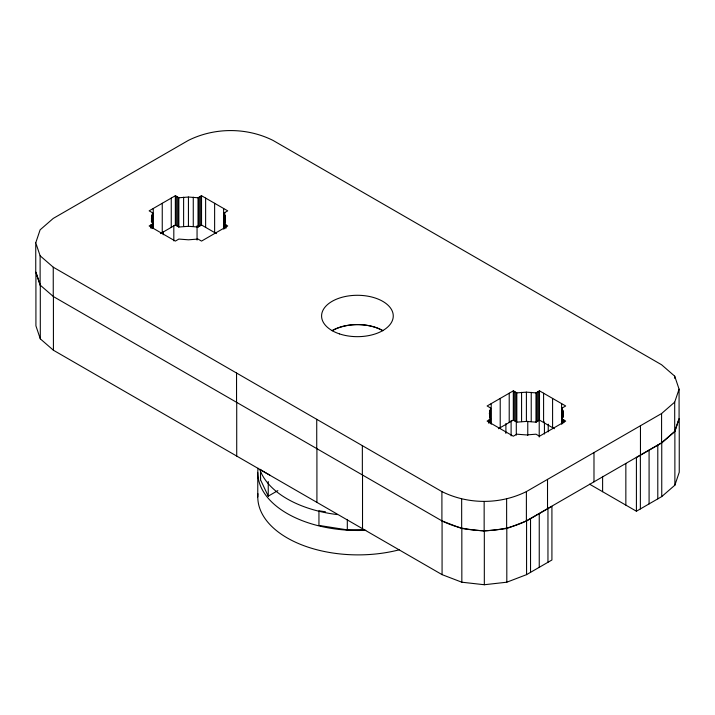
<?xml version="1.0" encoding="UTF-8"?>
<svg xmlns="http://www.w3.org/2000/svg" width="715" height="715" viewBox="0 0 715 715"><rect width="100%" height="100%" fill="white"/><g stroke="black" fill="none" stroke-linecap="round" stroke-linejoin="round"><path stroke-width="1.07" d="M277.84 490.615L268.241 496.156L260.51 479.774L260.618 477.665M151.401 221.668L151.714 215.626L152.653 212.873L149.149 210.853L175.345 195.731L178.848 197.76L188.438 197.036L198.019 197.76L201.532 195.731L227.719 210.853L224.215 212.873L224.215 228.291M224.215 212.873L225.475 218.415L224.215 223.947L227.719 225.976L201.532 241.089L198.037 239.069L188.438 239.802L178.839 239.069L175.345 241.089L149.149 225.976L152.653 223.947L151.401 218.415M490.624 407.997L489.364 413.538L490.615 419.07L487.112 421.09L500.205 428.66L513.307 436.213L516.802 434.193L526.401 434.926L536 434.193L539.494 436.213L565.69 421.09L562.187 419.07L563.438 413.538L562.178 407.997L565.681 405.977L539.494 390.855L535.982 392.884L526.401 392.151L516.82 392.875L513.307 390.855L487.121 405.977L490.624 407.997L490.615 423.405M35.75 242.805L40.12 229.828L53.25 218.415L188.429 140.363C214.706 127.306 246.648 127.306 272.924 140.363L661.581 364.757L674.701 376.161L679.08 389.148L679.08 418.418L674.701 431.404L661.581 442.808L526.392 520.86C500.125 533.926 468.173 533.926 441.906 520.86L441.906 491.589L53.25 267.195L40.12 255.782L35.75 242.805L35.75 272.084L40.12 285.062L53.419 296.573L53.419 350.243L442.076 574.637L461.836 582.207L484.323 584.736L506.81 582.207L526.571 574.637L551.917 559.997L551.917 506.327L526.571 520.958L506.81 528.537L484.323 531.066L461.836 528.537L442.076 520.958L53.25 296.475L53.25 267.195M674.701 431.404L674.701 402.125L679.08 389.148M674.88 485.172L674.88 431.503L679.25 418.525L679.25 472.195L674.88 485.172L661.75 496.585L636.413 511.216L589.598 484.189M441.906 491.589C468.173 504.647 500.125 504.647 526.392 491.589L661.581 413.538L674.701 402.125M636.413 511.216L636.413 457.546L661.75 442.916L674.88 431.503M160.446 233.608L175.345 225.011L178.848 227.03L188.438 226.306L198.019 227.03L201.532 225.011L216.43 233.608M498.409 428.732L513.307 420.125L516.82 422.154L526.401 421.43L535.982 422.154L539.494 420.125L554.393 428.732M325.486 511.815L318.944 510.787L318.944 525.418L347.311 529.887L364.605 529.592M40.299 338.839L40.299 285.16L35.92 272.183L35.92 325.852L40.299 338.839L53.419 350.243M674.701 376.161L674.701 378.333M661.75 442.916L661.75 496.585M661.581 413.538L661.581 442.808M657.791 445.195L657.791 498.873M649.086 450.227L649.086 503.905M640.461 425.729L640.461 455.008M640.372 455.258L640.372 508.928M625.848 463.499L625.848 505.121M602.611 476.369L602.611 491.705M593.986 452.559L593.986 481.839M563.938 420.08L563.938 422.252M563.438 413.538L563.438 416.791M563.116 410.75L563.116 417.256M562.732 419.383L562.732 423.727M562.178 407.997L562.187 423.405M561.597 403.609L561.597 424.209M552.588 398.416L552.588 427.686M548.235 424.165L548.235 431.833M547.958 508.615L547.958 562.285M547.52 479.39L547.52 508.669M544.428 421.966L544.428 434.014M543.588 393.214L543.588 422.494M539.494 390.855L539.494 420.125M539.217 420.581L539.217 437.008M539.244 513.647L539.244 567.317M538.949 391.168L538.949 420.447M537.743 391.865L537.743 421.144M536.536 392.562L536.536 421.841M535.982 392.884L535.982 422.154M531.227 392.338L531.227 421.609M530.53 518.679L530.53 572.349M527.768 421.251L527.768 435.498M526.571 520.958L526.571 574.637M526.401 392.151L526.401 421.43M526.392 491.589L526.392 520.86M521.575 392.338L521.575 421.609M516.82 392.875L516.82 422.154M516.266 392.562L516.31 435.078M515.059 391.865L515.059 421.144M513.853 391.168L513.853 420.447M513.307 390.855L513.307 420.125M511.109 420.545L511.109 435.882M509.214 393.214L509.214 422.494M506.81 528.537L506.81 582.207M506.631 499.159L506.631 528.439M505.898 423.539L505.898 433.397M500.214 398.416L500.214 427.686M491.205 403.609L491.205 424.209M490.07 419.392L490.07 422.637M489.677 410.75L489.677 418.338M488.863 420.08L488.863 423.334M484.323 531.066L484.323 584.736M484.153 501.689L484.153 530.959M461.836 528.537L461.836 582.207M461.667 499.159L461.667 528.439M442.076 520.958L442.076 574.637M362.523 475.028L362.523 528.707M362.353 445.66L362.353 474.93M347.311 519.43L347.311 529.887M316.915 448.698L316.915 502.368M316.736 419.321L316.736 448.6M268.241 481.517L268.241 496.156M260.51 469.317L260.51 479.774M257.775 472.544L257.775 496.934M236.719 402.402L236.719 456.072M236.549 373.024L236.549 402.295M225.967 224.957L225.967 228.21M225.475 218.415L225.475 222.749M225.154 215.626L225.154 223.214M224.76 212.561L224.76 228.827M223.625 208.485L223.625 229.086M214.625 203.292L214.625 232.563M205.625 198.091L205.625 227.37M201.532 195.731L201.532 225.011M200.978 196.044L200.978 225.323M199.771 196.741L199.771 226.02M198.564 197.438L198.564 226.718M198.019 197.76L198.019 227.03M197.054 225.797L197.054 240.034M193.265 197.215L193.265 226.494M188.438 197.036L188.438 226.306M183.612 197.215L183.612 226.485M178.848 197.76L178.848 227.03M178.303 197.438L178.303 226.718M177.097 196.741L177.097 226.02M175.89 196.044L175.89 225.323M175.345 195.731L175.345 225.011M173.816 225.52L173.816 240.857M171.251 198.091L171.251 227.37M163.261 231.472L163.261 234.761M162.251 203.292L162.251 232.563M153.242 208.485L153.242 228.005M152.653 212.873L152.653 228.291M152.107 224.269L152.107 228.603M151.714 215.626L151.714 222.133M150.901 224.957L150.901 228.21M40.12 255.782L40.12 285.062M269.796 475.046A131.435 75.888 0 0 1 260.305 469.541M365.776 530.324A100.368 57.951 0 0 1 258.061 468.227M399.193 549.817A100.368 57.951 0 0 1 257.936 493.707M337.471 514.603A100.368 57.951 0 0 1 259.903 469.755M332.243 330.714A35.848 20.699 0 0 1 382.936 330.714M332.064 330.616A35.848 20.699 0 0 1 382.757 330.616M339.491 333.896A35.848 20.699 0 0 0 393.259 315.976A35.848 20.699 0 0 0 339.491 298.057A35.848 20.699 0 0 0 339.491 333.896"/></g></svg>
